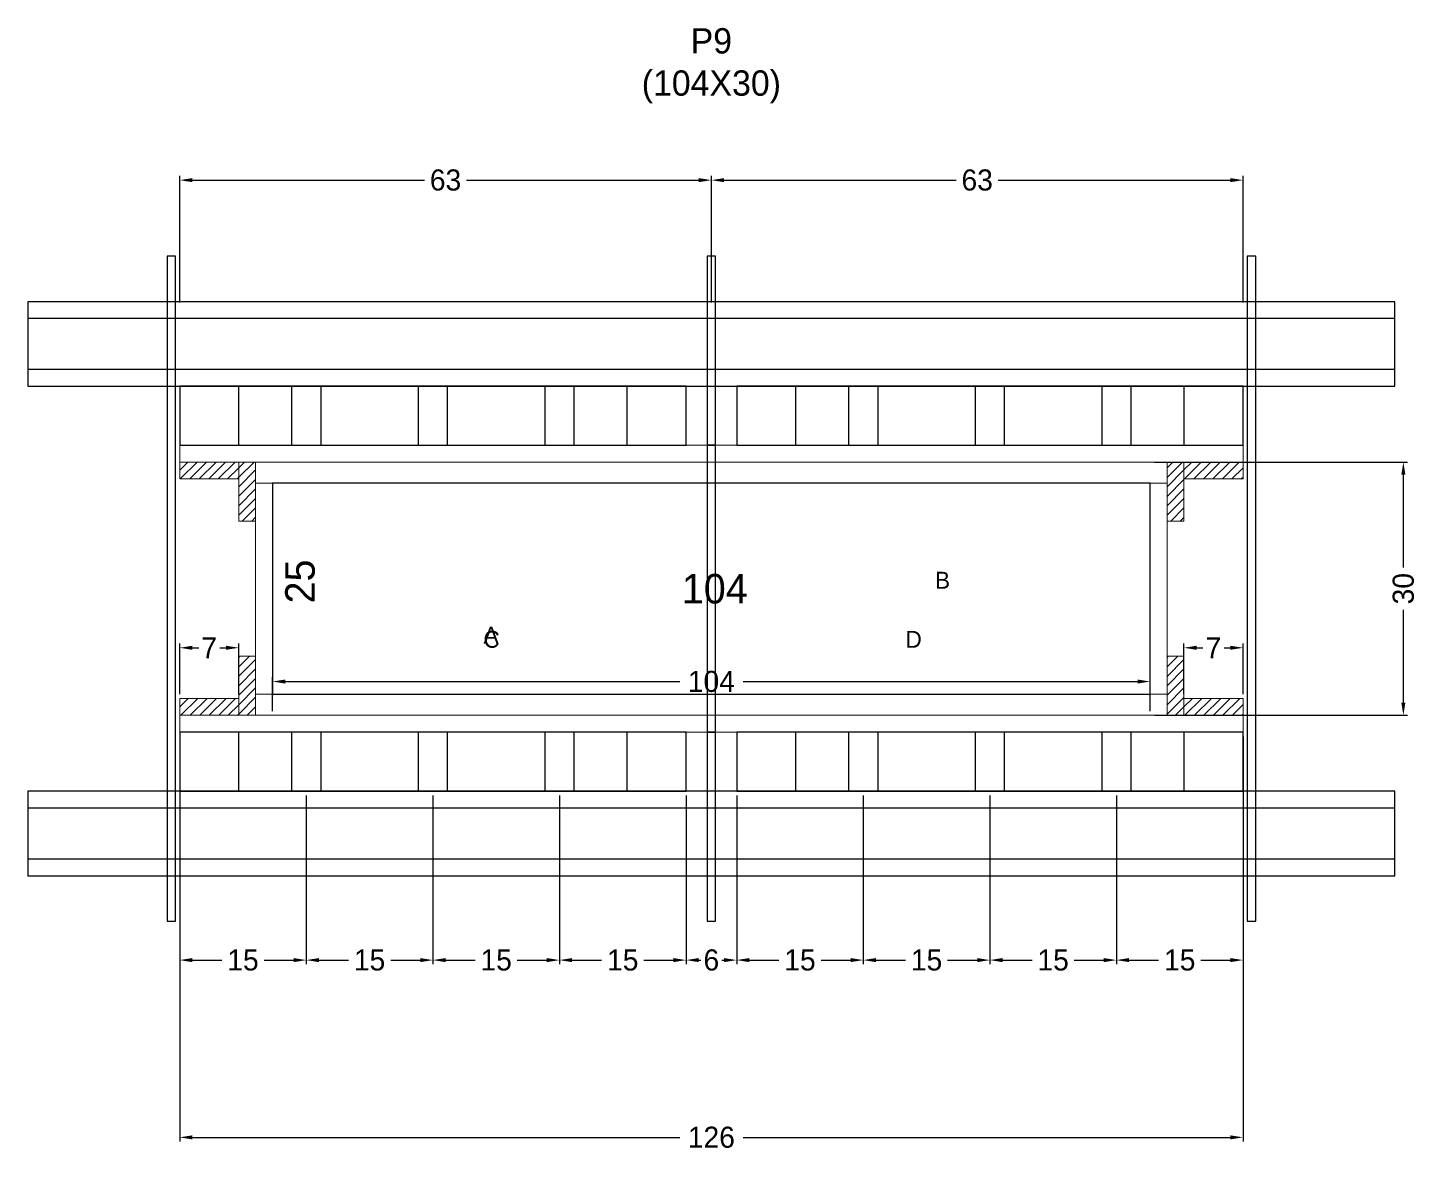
# Model space of a CAD drawing. Header units: centimetres. Extents: x -8500 to 4345, y -467 to 295.
# Drawn here: x -162 to 167.3, y 6.7 to 272.9 of the extents above; entities that cross this region are included whole.
import ezdxf

# ---------------------------------------------------------------- set-up
doc = ezdxf.new("R2010")
doc.units = ezdxf.units.CM
for name, color, linetype in [('CHAPA', 140, 'Continuous'), ('COTA', 241, 'Continuous'), ('Hachura', 251, 'Continuous'), ('Madeira', 30, 'Continuous'), ('NOMENCLATURA', 7, 'Continuous'), ('Painéis', 200, 'Continuous'), ('Perfil Metálico', 150, 'Continuous'), ('SARRAFO', 251, 'Continuous'), ('TEXTO_GERAL', 7, 'Continuous')]:
    doc.layers.add(name, color=color, linetype=linetype)
doc.dimstyles.new('cotax2', dxfattribs={"dimtxt": 2.5, "dimasz": 1.5, "dimexe": 0.5, "dimexo": 0.5, "dimgap": 0.5, "dimtad": 1, "dimcen": 2.5, "dimazin": 3, "dimtfac": 1, "dimtmove": 0, "dimatfit": 3})
pattern_1 = [(45, (0, 0), (-1.122532, 1.122532), [])]

# ---------------------------------------------------------------- blocks, each defined once
blk = doc.blocks.new('_CLOSEDFILLED')
at = {"color": 0, "linetype": 'BYBLOCK'}
blk.add_solid([(-1, 0.16), (0, 0), (-1, -0.16)], dxfattribs=at)
blk = doc.blocks.new('*D32')
for p, q in [((-126, 105), (-126, 9)), ((126, 105), (126, 9)), ((-123, 10), (-7.5, 10)), ((7.5, 10), (123, 10))]:
    blk.add_line(p, q)
at = {"layer": 'Defpoints'}
for p in [(-126, 106), (126, 106), (-126, 10)]:
    blk.add_point(p, dxfattribs=at)
at = {"layer": 'COTA', "xscale": 3, "yscale": 3, "rotation": 180}
blk.add_blockref('_CLOSEDFILLED', (-126, 10), dxfattribs=at)
at = {"layer": 'COTA', "xscale": 3, "yscale": 3}
blk.add_blockref('_CLOSEDFILLED', (126, 10), dxfattribs=at)
at = {"layer": 'COTA', "insert": (0, 10), "char_height": 5, "attachment_point": 5}
blk.add_mtext('126', dxfattribs=at)
blk = doc.blocks.new('*D33')
for p, q in [((-126, 91), (-126, 51)), ((-96, 91), (-96, 51)), ((-123, 52), (-116, 52)), ((-106, 52), (-99, 52))]:
    blk.add_line(p, q)
at = {"layer": 'Defpoints'}
for p in [(-126, 92), (-96, 92), (-126, 52)]:
    blk.add_point(p, dxfattribs=at)
at = {"layer": 'COTA', "xscale": 3, "yscale": 3, "rotation": 180}
blk.add_blockref('_CLOSEDFILLED', (-126, 52), dxfattribs=at)
at = {"layer": 'COTA', "xscale": 3, "yscale": 3}
blk.add_blockref('_CLOSEDFILLED', (-96, 52), dxfattribs=at)
at = {"layer": 'COTA', "insert": (-111, 52), "char_height": 5, "attachment_point": 5}
blk.add_mtext('15', dxfattribs=at)
blk = doc.blocks.new('*D34')
for p, q in [((-96, 91), (-96, 51)), ((-66, 91), (-66, 51)), ((-93, 52), (-86, 52)), ((-76, 52), (-69, 52))]:
    blk.add_line(p, q)
at = {"layer": 'Defpoints'}
for p in [(-96, 92), (-66, 92), (-96, 52)]:
    blk.add_point(p, dxfattribs=at)
at = {"layer": 'COTA', "xscale": 3, "yscale": 3, "rotation": 180}
blk.add_blockref('_CLOSEDFILLED', (-96, 52), dxfattribs=at)
at = {"layer": 'COTA', "xscale": 3, "yscale": 3}
blk.add_blockref('_CLOSEDFILLED', (-66, 52), dxfattribs=at)
at = {"layer": 'COTA', "insert": (-81, 52), "char_height": 5, "attachment_point": 5}
blk.add_mtext('15', dxfattribs=at)
blk = doc.blocks.new('*D35')
for p, q in [((-66, 91), (-66, 51)), ((-36, 91), (-36, 51)), ((-63, 52), (-56, 52)), ((-46, 52), (-39, 52))]:
    blk.add_line(p, q)
at = {"layer": 'Defpoints'}
for p in [(-66, 92), (-36, 92), (-66, 52)]:
    blk.add_point(p, dxfattribs=at)
at = {"layer": 'COTA', "xscale": 3, "yscale": 3, "rotation": 180}
blk.add_blockref('_CLOSEDFILLED', (-66, 52), dxfattribs=at)
at = {"layer": 'COTA', "xscale": 3, "yscale": 3}
blk.add_blockref('_CLOSEDFILLED', (-36, 52), dxfattribs=at)
at = {"layer": 'COTA', "insert": (-51, 52), "char_height": 5, "attachment_point": 5}
blk.add_mtext('15', dxfattribs=at)
blk = doc.blocks.new('*D36')
for p, q in [((-36, 91), (-36, 51)), ((-6, 91), (-6, 51)), ((-33, 52), (-26, 52)), ((-16, 52), (-9, 52))]:
    blk.add_line(p, q)
at = {"layer": 'Defpoints'}
for p in [(-36, 92), (-6, 92), (-36, 52)]:
    blk.add_point(p, dxfattribs=at)
at = {"layer": 'COTA', "xscale": 3, "yscale": 3, "rotation": 180}
blk.add_blockref('_CLOSEDFILLED', (-36, 52), dxfattribs=at)
at = {"layer": 'COTA', "xscale": 3, "yscale": 3}
blk.add_blockref('_CLOSEDFILLED', (-6, 52), dxfattribs=at)
at = {"layer": 'COTA', "insert": (-21, 52), "char_height": 5, "attachment_point": 5}
blk.add_mtext('15', dxfattribs=at)
blk = doc.blocks.new('*D37')
for p, q in [((6, 91), (6, 51)), ((36, 91), (36, 51)), ((9, 52), (16, 52)), ((26, 52), (33, 52))]:
    blk.add_line(p, q)
at = {"layer": 'Defpoints'}
for p in [(6, 92), (36, 92), (6, 52)]:
    blk.add_point(p, dxfattribs=at)
at = {"layer": 'COTA', "xscale": 3, "yscale": 3, "rotation": 180}
blk.add_blockref('_CLOSEDFILLED', (6, 52), dxfattribs=at)
at = {"layer": 'COTA', "xscale": 3, "yscale": 3}
blk.add_blockref('_CLOSEDFILLED', (36, 52), dxfattribs=at)
at = {"layer": 'COTA', "insert": (21, 52), "char_height": 5, "attachment_point": 5}
blk.add_mtext('15', dxfattribs=at)
blk = doc.blocks.new('*D38')
for p, q in [((36, 91), (36, 51)), ((66, 91), (66, 51)), ((39, 52), (46, 52)), ((56, 52), (63, 52))]:
    blk.add_line(p, q)
at = {"layer": 'Defpoints'}
for p in [(36, 92), (66, 92), (36, 52)]:
    blk.add_point(p, dxfattribs=at)
at = {"layer": 'COTA', "xscale": 3, "yscale": 3, "rotation": 180}
blk.add_blockref('_CLOSEDFILLED', (36, 52), dxfattribs=at)
at = {"layer": 'COTA', "xscale": 3, "yscale": 3}
blk.add_blockref('_CLOSEDFILLED', (66, 52), dxfattribs=at)
at = {"layer": 'COTA', "insert": (51, 52), "char_height": 5, "attachment_point": 5}
blk.add_mtext('15', dxfattribs=at)
blk = doc.blocks.new('*D39')
for p, q in [((66, 91), (66, 51)), ((96, 91), (96, 51)), ((69, 52), (76, 52)), ((86, 52), (93, 52))]:
    blk.add_line(p, q)
at = {"layer": 'Defpoints'}
for p in [(66, 92), (96, 92), (66, 52)]:
    blk.add_point(p, dxfattribs=at)
at = {"layer": 'COTA', "xscale": 3, "yscale": 3, "rotation": 180}
blk.add_blockref('_CLOSEDFILLED', (66, 52), dxfattribs=at)
at = {"layer": 'COTA', "xscale": 3, "yscale": 3}
blk.add_blockref('_CLOSEDFILLED', (96, 52), dxfattribs=at)
at = {"layer": 'COTA', "insert": (81, 52), "char_height": 5, "attachment_point": 5}
blk.add_mtext('15', dxfattribs=at)
blk = doc.blocks.new('*D40')
for p, q in [((96, 91), (96, 51)), ((126, 91), (126, 51)), ((99, 52), (106, 52)), ((116, 52), (123, 52))]:
    blk.add_line(p, q)
at = {"layer": 'Defpoints'}
for p in [(96, 92), (126, 92), (96, 52)]:
    blk.add_point(p, dxfattribs=at)
at = {"layer": 'COTA', "xscale": 3, "yscale": 3, "rotation": 180}
blk.add_blockref('_CLOSEDFILLED', (96, 52), dxfattribs=at)
at = {"layer": 'COTA', "xscale": 3, "yscale": 3}
blk.add_blockref('_CLOSEDFILLED', (126, 52), dxfattribs=at)
at = {"layer": 'COTA', "insert": (111, 52), "char_height": 5, "attachment_point": 5}
blk.add_mtext('15', dxfattribs=at)
blk = doc.blocks.new('*D41')
for p, q in [((-6, 91), (-6, 51)), ((6, 91), (6, 51)), ((-3, 52), (-2.5, 52)), ((2.5, 52), (3, 52))]:
    blk.add_line(p, q)
at = {"layer": 'Defpoints'}
for p in [(-6, 92), (6, 92), (-6, 52)]:
    blk.add_point(p, dxfattribs=at)
at = {"layer": 'COTA', "xscale": 3, "yscale": 3, "rotation": 180}
blk.add_blockref('_CLOSEDFILLED', (-6, 52), dxfattribs=at)
at = {"layer": 'COTA', "xscale": 3, "yscale": 3}
blk.add_blockref('_CLOSEDFILLED', (6, 52), dxfattribs=at)
at = {"layer": 'COTA', "insert": (0, 52), "char_height": 5, "attachment_point": 5}
blk.add_mtext('6', dxfattribs=at)
blk = doc.blocks.new('*D42')
for p, q in [((-104, 111), (-104, 119)), ((104, 111), (104, 119)), ((-101, 118), (-7.5, 118)), ((7.5, 118), (101, 118))]:
    blk.add_line(p, q)
at = {"layer": 'Defpoints'}
for p in [(-104, 118), (-104, 110), (104, 110)]:
    blk.add_point(p, dxfattribs=at)
at = {"layer": 'COTA', "xscale": 3, "yscale": 3, "rotation": 180}
blk.add_blockref('_CLOSEDFILLED', (-104, 118), dxfattribs=at)
at = {"layer": 'COTA', "xscale": 3, "yscale": 3}
blk.add_blockref('_CLOSEDFILLED', (104, 118), dxfattribs=at)
at = {"layer": 'COTA', "insert": (0, 118), "char_height": 5, "attachment_point": 5}
blk.add_mtext('104', dxfattribs=at)
blk = doc.blocks.new('*D43')
for p, q in [((105, 170), (165, 170)), ((164, 145), (164, 167)), ((164, 113), (164, 135)), ((105, 110), (165, 110))]:
    blk.add_line(p, q)
at = {"layer": 'Defpoints'}
for p in [(104, 170), (104, 110), (164, 110)]:
    blk.add_point(p, dxfattribs=at)
at = {"layer": 'COTA', "xscale": 3, "yscale": 3}
for p, rotation in [((164, 170), 90), ((164, 110), -90.00000000000001)]:
    blk.add_blockref('_CLOSEDFILLED', p, dxfattribs=dict(at, rotation=rotation))
at = {"layer": 'COTA', "insert": (164, 140), "char_height": 5, "attachment_point": 5, "rotation": 90}
blk.add_mtext('30', dxfattribs=at)
blk = doc.blocks.new('*D44')
for p, q in [((-126, 115), (-126, 127)), ((-123, 126), (-121.5, 126)), ((-116.5, 126), (-115, 126)), ((-112, 115), (-112, 127))]:
    blk.add_line(p, q)
at = {"layer": 'Defpoints'}
for p in [(-126, 126), (-126, 114), (-112, 114)]:
    blk.add_point(p, dxfattribs=at)
at = {"layer": 'COTA', "xscale": 3, "yscale": 3, "rotation": 180}
blk.add_blockref('_CLOSEDFILLED', (-126, 126), dxfattribs=at)
at = {"layer": 'COTA', "xscale": 3, "yscale": 3}
blk.add_blockref('_CLOSEDFILLED', (-112, 126), dxfattribs=at)
at = {"layer": 'COTA', "insert": (-119, 126), "char_height": 5, "attachment_point": 5}
blk.add_mtext('7', dxfattribs=at)
blk = doc.blocks.new('*D45')
for p, q in [((112, 115), (112, 127)), ((115, 126), (116.5, 126)), ((121.5, 126), (123, 126)), ((126, 115), (126, 127))]:
    blk.add_line(p, q)
at = {"layer": 'Defpoints'}
for p in [(112, 126), (112, 114), (126, 114)]:
    blk.add_point(p, dxfattribs=at)
at = {"layer": 'COTA', "xscale": 3, "yscale": 3, "rotation": 180}
blk.add_blockref('_CLOSEDFILLED', (112, 126), dxfattribs=at)
at = {"layer": 'COTA', "xscale": 3, "yscale": 3}
blk.add_blockref('_CLOSEDFILLED', (126, 126), dxfattribs=at)
at = {"layer": 'COTA', "insert": (119, 126), "char_height": 5, "attachment_point": 5}
blk.add_mtext('7', dxfattribs=at)
blk = doc.blocks.new('*D46')
for p, q in [((-126, 207.8), (-126, 237.8)), ((0, 207.8), (0, 237.8)), ((-123, 236.8), (-68, 236.8)), ((-58, 236.8), (-3, 236.8))]:
    blk.add_line(p, q)
at = {"layer": 'Defpoints'}
for p in [(-126, 236.8), (-126, 206.8), (0, 206.8)]:
    blk.add_point(p, dxfattribs=at)
at = {"layer": 'COTA', "xscale": 3, "yscale": 3, "rotation": 180}
blk.add_blockref('_CLOSEDFILLED', (-126, 236.8), dxfattribs=at)
at = {"layer": 'COTA', "xscale": 3, "yscale": 3}
blk.add_blockref('_CLOSEDFILLED', (0, 236.8), dxfattribs=at)
at = {"layer": 'COTA', "insert": (-63, 236.8), "char_height": 5, "attachment_point": 5}
blk.add_mtext('63', dxfattribs=at)
blk = doc.blocks.new('*D47')
for p, q in [((0, 207.8), (0, 237.8)), ((126, 207.8), (126, 237.8)), ((3, 236.8), (58, 236.8)), ((68, 236.8), (123, 236.8))]:
    blk.add_line(p, q)
at = {"layer": 'Defpoints'}
for p in [(0, 236.8), (0, 206.8), (126, 206.8)]:
    blk.add_point(p, dxfattribs=at)
at = {"layer": 'COTA', "xscale": 3, "yscale": 3, "rotation": 180}
blk.add_blockref('_CLOSEDFILLED', (0, 236.8), dxfattribs=at)
at = {"layer": 'COTA', "xscale": 3, "yscale": 3}
blk.add_blockref('_CLOSEDFILLED', (126, 236.8), dxfattribs=at)
at = {"layer": 'COTA', "insert": (63, 236.8), "char_height": 5, "attachment_point": 5}
blk.add_mtext('63', dxfattribs=at)

msp = doc.modelspace()

# ---------------------------------------------------------------- hatches: boundary and pattern name
at = {"layer": 'Hachura'}
h = msp.add_hatch(dxfattribs=at)
h.set_pattern_fill('ANSI31')
h.set_pattern_definition(pattern_1)
h.paths.add_polyline_path([(-126, 166), (-112, 166), (-112, 170), (-126, 170)])
h = msp.add_hatch(dxfattribs=at)
h.set_pattern_fill('ANSI31')
h.set_pattern_definition(pattern_1)
h.paths.add_polyline_path([(-112, 156), (-108, 156), (-108, 170), (-112, 170)])
h = msp.add_hatch(dxfattribs=at)
h.set_pattern_fill('ANSI31')
h.set_pattern_definition(pattern_1)
h.paths.add_polyline_path([(108, 156), (112, 156), (112, 170), (108, 170)])
h = msp.add_hatch(dxfattribs=at)
h.set_pattern_fill('ANSI31')
h.set_pattern_definition(pattern_1)
h.paths.add_polyline_path([(112, 166), (126, 166), (126, 170), (112, 170)])
h = msp.add_hatch(dxfattribs=at)
h.set_pattern_fill('ANSI31')
h.set_pattern_definition(pattern_1)
h.paths.add_polyline_path([(-112, 110), (-108, 110), (-108, 124), (-112, 124)])
h = msp.add_hatch(dxfattribs=at)
h.set_pattern_fill('ANSI31')
h.set_pattern_definition(pattern_1)
h.paths.add_polyline_path([(108, 110), (112, 110), (112, 124), (108, 124)])
h = msp.add_hatch(dxfattribs=at)
h.set_pattern_fill('ANSI31')
h.set_pattern_definition(pattern_1)
h.paths.add_polyline_path([(-126, 110), (-112, 110), (-112, 114), (-126, 114)])
h = msp.add_hatch(dxfattribs=at)
h.set_pattern_fill('ANSI31')
h.set_pattern_definition(pattern_1)
h.paths.add_polyline_path([(112, 110), (126, 110), (126, 114), (112, 114)])

# ---------------------------------------------------------------- linework, layer by layer
at = {"layer": 'CHAPA', "lineweight": 18}
for points in [[(-126, 170), (126, 170), (126, 174), (-126, 174)], [(-126, 170), (126, 170), (126, 174), (-126, 174)], [(-108, 115), (-104, 115), (-104, 165), (-108, 165)], [(-108, 115), (-104, 115), (-104, 165), (-108, 165)], [(104, 115), (108, 115), (108, 165), (104, 165)], [(104, 115), (108, 115), (108, 165), (104, 165)], [(-126, 106), (126, 106), (126, 110), (-126, 110)], [(-126, 106), (126, 106), (126, 110), (-126, 110)]]:
    msp.add_lwpolyline(points, close=True, dxfattribs=at)
at = {"layer": 'Hachura'}
for points in [[(-129, 61.2), (-127, 61.2), (-127, 218.8), (-129, 218.8)], [(-1, 174), (1, 174), (1, 218.8), (-1, 218.8)], [(127, 61.2), (129, 61.2), (129, 218.8), (127, 218.8)], [(-1, 106), (1, 106), (1, 174), (-1, 174)], [(-1, 61.2), (1, 61.2), (1, 106), (-1, 106)]]:
    msp.add_lwpolyline(points, close=True, dxfattribs=at)
at = {"layer": 'Madeira', "color": 126}
for points in [[(-126, 174), (-6, 174), (-6, 188), (-126, 188)], [(-126, 174), (-112, 174), (-112, 188), (-126, 188)], [(-99.5, 174), (-92.5, 174), (-92.5, 188), (-99.5, 188)], [(-69.5, 174), (-62.5, 174), (-62.5, 188), (-69.5, 188)], [(-39.5, 174), (-32.5, 174), (-32.5, 188), (-39.5, 188)], [(-20, 174), (-6, 174), (-6, 188), (-20, 188)], [(6, 174), (126, 174), (126, 188), (6, 188)], [(6, 174), (20, 174), (20, 188), (6, 188)], [(32.5, 174), (39.5, 174), (39.5, 188), (32.5, 188)], [(62.5, 174), (69.5, 174), (69.5, 188), (62.5, 188)], [(92.5, 174), (99.5, 174), (99.5, 188), (92.5, 188)], [(112, 174), (126, 174), (126, 188), (112, 188)], [(-126, 92), (-6, 92), (-6, 106), (-126, 106)], [(-126, 92), (-112, 92), (-112, 106), (-126, 106)], [(-99.5, 92), (-92.5, 92), (-92.5, 106), (-99.5, 106)], [(-69.5, 92), (-62.5, 92), (-62.5, 106), (-69.5, 106)], [(-39.5, 92), (-32.5, 92), (-32.5, 106), (-39.5, 106)], [(-20, 92), (-6, 92), (-6, 106), (-20, 106)], [(6, 92), (126, 92), (126, 106), (6, 106)], [(6, 92), (20, 92), (20, 106), (6, 106)], [(32.5, 92), (39.5, 92), (39.5, 106), (32.5, 106)], [(62.5, 92), (69.5, 92), (69.5, 106), (62.5, 106)], [(92.5, 92), (99.5, 92), (99.5, 106), (92.5, 106)], [(112, 92), (126, 92), (126, 106), (112, 106)]]:
    msp.add_lwpolyline(points, close=True, dxfattribs=at)
at = {"layer": 'Painéis'}
msp.add_lwpolyline([(-104, 115), (104, 115), (104, 165), (-104, 165)], close=True, dxfattribs=at)
at = {"layer": 'Perfil Metálico', "color": 224}
for points in [[(-162, 188), (162, 188), (162, 208), (-162, 208)], [(-162, 192), (162, 192), (162, 204), (-162, 204)], [(-162, 72), (162, 72), (162, 92), (-162, 92)], [(-162, 76), (162, 76), (162, 88), (-162, 88)]]:
    msp.add_lwpolyline(points, close=True, dxfattribs=at)
at = {"layer": 'SARRAFO', "color": 251, "lineweight": 13}
for points in [[(-126, 166), (-112, 166), (-112, 170), (-126, 170)], [(-112, 156), (-108, 156), (-108, 170), (-112, 170)], [(108, 156), (112, 156), (112, 170), (108, 170)], [(112, 166), (126, 166), (126, 170), (112, 170)], [(-112, 110), (-108, 110), (-108, 124), (-112, 124)], [(108, 110), (112, 110), (112, 124), (108, 124)], [(-126, 110), (-112, 110), (-112, 114), (-126, 114)], [(112, 110), (126, 110), (126, 114), (112, 114)]]:
    msp.add_lwpolyline(points, close=True, dxfattribs=at)

# ---------------------------------------------------------------- texts
at = {"layer": 'COTA'}
msp.add_text('25', height=7, rotation=90, dxfattribs=at).set_placement((-94, 136.5))
msp.add_text('104', height=7, dxfattribs=at).set_placement((-7, 136.5))
at = {"layer": 'NOMENCLATURA', "insert": (0, 255), "char_height": 6, "attachment_point": 8}
msp.add_mtext('P9\\P(104X30)', dxfattribs=at)
at = {"layer": 'TEXTO_GERAL'}
for s, p in [('B', (53, 140)), ('A', (-54, 127)), ('C', (-54, 126)), ('D', (46, 126))]:
    msp.add_text(s, height=4, dxfattribs=at).set_placement(p)

# ---------------------------------------------------------------- dimensions: what is measured, and where the dimension line sits
at = {"layer": 'COTA'}
for base, p1, p2, picture, middle in [((-126, 236.8), (-126, 206.8), (0, 206.8), '*D46', (-63, 236.8)), ((0, 236.8), (0, 206.8), (126, 206.8), '*D47', (63, 236.8)), ((-126, 126), (-126, 114), (-112, 114), '*D44', (-119, 126)), ((112, 126), (112, 114), (126, 114), '*D45', (119, 126)), ((-104, 118), (-104, 110), (104, 110), '*D42', (0, 118)), ((-126, 10), (-126, 106), (126, 106), '*D32', (0, 10)), ((-6, 52), (-6, 92), (6, 92), '*D41', (0, 52))]:
    dim = msp.add_linear_dim(base=base, p1=p1, p2=p2, dimstyle='cotax2', dxfattribs=at)
    dim.commit()
    dim.dimension.update_dxf_attribs({"geometry": picture, "text_midpoint": middle})
dim = msp.add_linear_dim(base=(164, 110), p1=(104, 110), p2=(104, 170), angle=90, dimstyle='cotax2', dxfattribs=at)
dim.commit()
dim.dimension.update_dxf_attribs({"geometry": '*D43', "text_midpoint": (164, 140)})
for base, p1, p2, picture, middle in [((-126, 52), (-126, 92), (-96, 92), '*D33', (-111, 52)), ((-96, 52), (-96, 92), (-66, 92), '*D34', (-81, 52)), ((-66, 52), (-66, 92), (-36, 92), '*D35', (-51, 52)), ((-36, 52), (-36, 92), (-6, 92), '*D36', (-21, 52)), ((6, 52), (6, 92), (36, 92), '*D37', (21, 52)), ((36, 52), (36, 92), (66, 92), '*D38', (51, 52)), ((66, 52), (66, 92), (96, 92), '*D39', (81, 52)), ((96, 52), (96, 92), (126, 92), '*D40', (111, 52))]:
    dim = msp.add_linear_dim(base=base, p1=p1, p2=p2, text='15', dimstyle='cotax2', dxfattribs=at)
    dim.commit()
    dim.dimension.update_dxf_attribs({"geometry": picture, "text_midpoint": middle})

doc.saveas('drawing.dxf')
